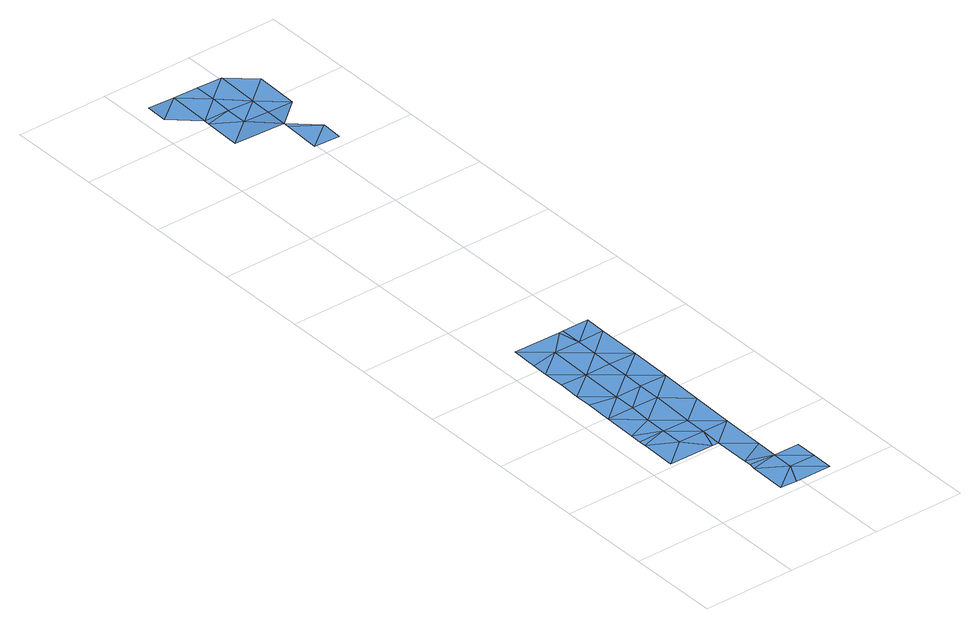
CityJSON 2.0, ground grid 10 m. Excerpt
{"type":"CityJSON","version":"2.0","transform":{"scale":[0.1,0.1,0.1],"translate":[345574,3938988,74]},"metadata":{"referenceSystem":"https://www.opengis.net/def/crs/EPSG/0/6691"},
"CityObjects":{
"waterbody1":{"type":"WaterBody","attributes":{"name":"5","class":"1140","function":"1","WaterBodyRiverFloodingRiskAttribute.description":"3","WaterBodyRiverFloodingRiskAttribute.rankOrg":"2","WaterBodyRiverFloodingRiskAttribute.adminType":"2","WaterBodyRiverFloodingRiskAttribute.scale":"L2"},"geometry":[{"type":"MultiSurface","lod":"1","boundaries":[[[0,1,2]],[[2,3,4]],[[1,3,2]],[[5,4,3]],[[6,7,8]],[[1,9,3]],[[10,11,8]],[[3,12,5]],[[10,8,7]],[[10,13,11]],[[3,9,12]],[[14,11,13]],[[9,14,13]],[[9,15,12]],[[9,13,15]],[[16,12,17]],[[12,15,17]],[[18,16,17]],[[19,18,20]],[[18,17,20]],[[21,19,20]],[[21,22,23]],[[20,22,21]],[[23,24,25]],[[24,23,22]],[[26,27,28]],[[29,27,26]],[[30,27,29]],[[31,30,29]],[[32,27,30]],[[31,33,30]],[[34,35,36]],[[37,36,35]],[[33,38,30]],[[39,37,35]],[[32,30,38]],[[40,33,41]],[[41,39,40]],[[40,42,33]],[[38,33,42]]]}]},
"waterbody2":{"type":"WaterBody","attributes":{"name":"5","class":"1140","function":"1","WaterBodyRiverFloodingRiskAttribute.description":"3","WaterBodyRiverFloodingRiskAttribute.rankOrg":"1","WaterBodyRiverFloodingRiskAttribute.adminType":"2","WaterBodyRiverFloodingRiskAttribute.scale":"L2"},"geometry":[{"type":"MultiSurface","lod":"1","boundaries":[[[1,43,44]],[[11,14,45]],[[45,14,44]],[[44,14,1]],[[9,1,14]],[[44,43,46]],[[43,1,0]],[[45,44,46]]]}]},
"waterbody3":{"type":"WaterBody","attributes":{"name":"5","class":"1140","function":"1","WaterBodyRiverFloodingRiskAttribute.description":"3","WaterBodyRiverFloodingRiskAttribute.rankOrg":"1","WaterBodyRiverFloodingRiskAttribute.adminType":"2","WaterBodyRiverFloodingRiskAttribute.scale":"L2"},"geometry":[{"type":"MultiSurface","lod":"1","boundaries":[[[7,47,48]],[[7,49,47]],[[47,49,50]],[[51,47,50]],[[48,52,7]],[[51,53,47]],[[49,7,6]],[[47,53,48]]]}]},
"waterbody4":{"type":"WaterBody","attributes":{"name":"5","class":"1140","function":"1","WaterBodyRiverFloodingRiskAttribute.description":"3","WaterBodyRiverFloodingRiskAttribute.rankOrg":"1","WaterBodyRiverFloodingRiskAttribute.adminType":"2","WaterBodyRiverFloodingRiskAttribute.scale":"L2"},"geometry":[{"type":"MultiSurface","lod":"1","boundaries":[[[23,25,54]],[[21,23,55]],[[55,56,21]],[[56,55,57]],[[57,55,58]],[[58,55,59]],[[60,56,61]],[[62,63,60]],[[4,63,62]],[[4,5,63]],[[16,18,63]],[[56,63,18]],[[56,18,19]],[[59,55,54]],[[63,56,60]],[[5,12,16]],[[5,16,63]],[[57,61,56]],[[19,21,56]],[[23,54,55]]]}]},
"waterbody5":{"type":"WaterBody","attributes":{"name":"5","class":"1140","function":"1","WaterBodyRiverFloodingRiskAttribute.description":"3","WaterBodyRiverFloodingRiskAttribute.rankOrg":"1","WaterBodyRiverFloodingRiskAttribute.adminType":"2","WaterBodyRiverFloodingRiskAttribute.scale":"L2"},"geometry":[{"type":"MultiSurface","lod":"1","boundaries":[[[33,31,64]],[[41,33,64]],[[64,65,39]],[[64,39,41]],[[66,31,29]],[[31,66,64]],[[65,64,66]]]}]}
},
"vertices":[
[24,150,9],[52,150,9],[24,162,9],[52,173,9],[24,196,10],[53,196,10],[79,57,9],[107,56,8],[79,65,9],[80,149,9],[107,79,9],[79,103,9],[81,195,10],[108,126,9],[80,126,9],[109,172,9],[81,219,10],[110,218,10],[82,242,10],[82,265,10],[111,264,10],[83,288,10],[111,311,10],[83,311,10],[112,334,10],[83,334,10],[7,821,21],[36,843,21],[7,844,22],[35,797,20],[64,820,20],[63,797,20],[64,843,20],[91,796,19],[118,703,17],[119,726,17],[90,704,17],[91,744,18],[92,842,20],[91,750,18],[119,773,18],[91,773,19],[120,819,19],
[24,142,9],[52,127,9],[72,103,9],[23,104,9],
[107,33,8],[135,33,8],[79,51,8],[78,11,8],[95,10,8],[135,56,8],[135,10,8],
[78,334,10],[55,311,10],[54,265,10],[26,289,10],[26,306,10],[27,335,10],[25,243,10],[26,266,10],[25,225,10],[53,219,10],
[63,774,20],[34,751,20],[35,791,20]
]}
